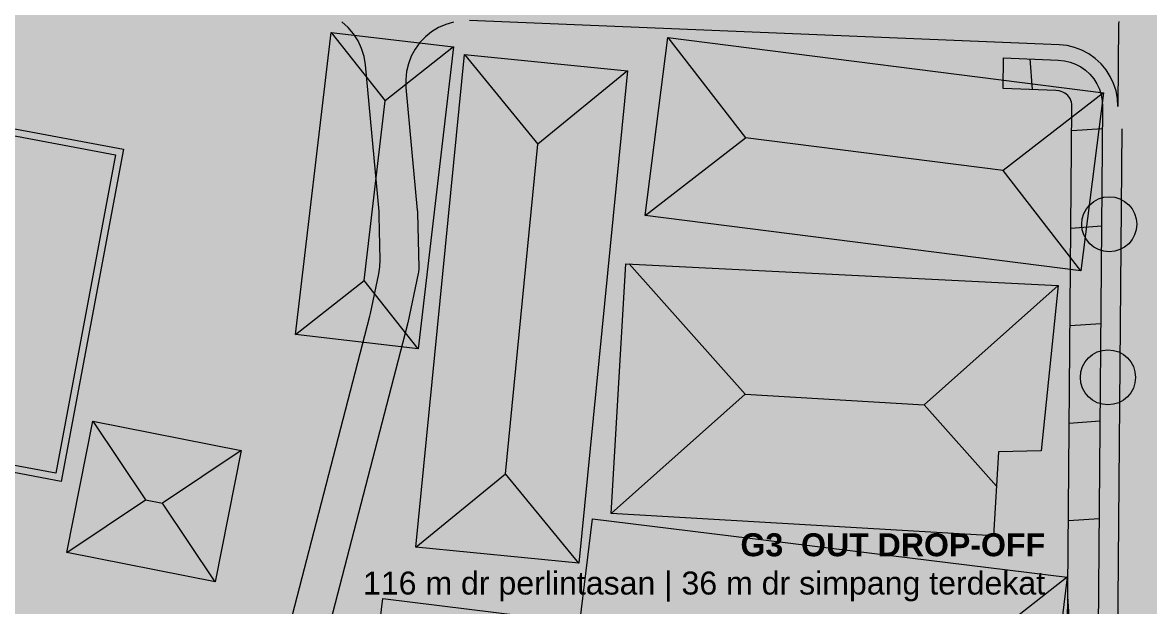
# Model space of a CAD drawing. Header units: metres. Extents: x 305909 to 307171, y 9156037 to 9156671.
# Drawn here: x 306800 to 306873.6, y 9156259.5 to 9156297.6 of the extents above; entities that cross this region are included whole.
import ezdxf

# ---------------------------------------------------------------- set-up
doc = ezdxf.new("R2010")
doc.units = ezdxf.units.M
for name, color, linetype, lineweight, true_color in [('B-BANGUNAN_PERDAGANGAN', 7, 'Continuous', 13, 0xde7878), ('B-BAYANGAN', 7, 'Continuous', 0, 0x76786c), ('J-BADAN_KOLEKTOR', 7, 'Continuous', 13, 0x6e6e6e), ('J-MARKA_TEPI', 7, 'Continuous', 13, 0xffffff), ('J-PERKERASAN_JALAN', 7, 'Continuous', 9, 0x989896), ('P-TROTOAR_AYANI', 7, 'Continuous', 9, 0xd6c8b2), ('S-PINTU_KENDARAAN', 7, 'Continuous', 35, 0xd21414), ('V-JALUR_HIJAU_AYANI', 7, 'Continuous', 0, 0x96cd78), ('V-POHON_PENEDUH', 7, 'Continuous', 13, 0x288232), ('Z-K', 7, 'Continuous', 0, 0xf7dede)]:
    doc.layers.add(name, color=color, linetype=linetype, lineweight=lineweight, true_color=true_color)
doc.styles.add('ARIALB', font='arialbd.ttf')

# ---------------------------------------------------------------- blocks, each defined once
blk = doc.blocks.new('POHON')
at = {"true_color": 0x347638}
h = blk.add_hatch(color=97, dxfattribs=at)
h.dxf.hatch_style = 1
edge = h.paths.add_edge_path()
edge.add_arc((0, 0), 1, 0, 360)
at = {"true_color": 0x3e843e}
h = blk.add_hatch(color=97, dxfattribs=at)
h.dxf.hatch_style = 1
edge = h.paths.add_edge_path()
edge.add_arc((-0.552, 0.552), 0.32, 0, 360)
h = blk.add_hatch(color=97, dxfattribs=at)
h.dxf.hatch_style = 1
edge = h.paths.add_edge_path()
edge.add_arc((0, 0.78), 0.32, 0, 360)
h = blk.add_hatch(color=97, dxfattribs=at)
h.dxf.hatch_style = 1
edge = h.paths.add_edge_path()
edge.add_arc((0.552, 0.552), 0.32, 0, 360)
at = {"true_color": 0x62a556}
h = blk.add_hatch(color=85, dxfattribs=at)
h.dxf.hatch_style = 1
edge = h.paths.add_edge_path()
edge.add_arc((-0.2, 0.22), 0.55, 0, 360)
at = {"true_color": 0x697060}
h = blk.add_hatch(color=251, dxfattribs=at)
h.dxf.hatch_style = 1
edge = h.paths.add_edge_path()
edge.add_arc((0.38, -0.38), 1, 0, 360)
at = {"true_color": 0x3e843e}
h = blk.add_hatch(color=97, dxfattribs=at)
h.dxf.hatch_style = 1
edge = h.paths.add_edge_path()
edge.add_arc((-0.78, 0), 0.32, 0, 360)
h = blk.add_hatch(color=97, dxfattribs=at)
h.dxf.hatch_style = 1
edge = h.paths.add_edge_path()
edge.add_arc((0.78, 0), 0.32, 0, 360)
h = blk.add_hatch(color=97, dxfattribs=at)
h.dxf.hatch_style = 1
edge = h.paths.add_edge_path()
edge.add_arc((-0.552, -0.552), 0.32, 0, 360)
h = blk.add_hatch(color=97, dxfattribs=at)
h.dxf.hatch_style = 1
edge = h.paths.add_edge_path()
edge.add_arc((0.552, -0.552), 0.32, 0, 360)
h = blk.add_hatch(color=97, dxfattribs=at)
h.dxf.hatch_style = 1
edge = h.paths.add_edge_path()
edge.add_arc((0, -0.78), 0.32, 0, 360)
at = {"color": 99, "lineweight": 9, "true_color": 0x235528}
blk.add_circle((0, 0), 1, dxfattribs=at)

msp = doc.modelspace()

# ---------------------------------------------------------------- hatches: boundary and pattern name
at = {"layer": 'B-BANGUNAN_PERDAGANGAN', "true_color": 0xba544e}
h = msp.add_hatch(color=15, dxfattribs=at)
h.dxf.hatch_style = 1
h.paths.add_polyline_path([(306792.85, 9156283.739), (306797.475, 9156283.094), (306798.916, 9156290.759), (306806.614, 9156289.313), (306802.539, 9156267.625), (306794.84, 9156269.072), (306795.945, 9156274.951), (306791.707, 9156275.541), (306791.939, 9156277.206), (306783.86, 9156278.332), (306786.903, 9156300.161), (306794.982, 9156299.034), (306792.85, 9156283.739)])
at = {"layer": 'B-BANGUNAN_PERDAGANGAN', "true_color": 0xd15e57}
h = msp.add_hatch(color=13, dxfattribs=at)
h.dxf.hatch_style = 1
h.paths.add_polyline_path([(306820.172, 9156296.944), (306823.701, 9156292.475), (306822.321, 9156280.746), (306817.852, 9156277.218), (306820.172, 9156296.944)])
at = {"layer": 'B-BANGUNAN_PERDAGANGAN', "true_color": 0xcc5c55}
h = msp.add_hatch(color=13, dxfattribs=at)
h.dxf.hatch_style = 1
h.paths.add_polyline_path([(306823.701, 9156292.475), (306820.172, 9156296.944), (306828.17, 9156296.003), (306828.17, 9156296.003), (306823.701, 9156292.475)])
at = {"layer": 'B-BANGUNAN_PERDAGANGAN', "true_color": 0xd15e57}
h = msp.add_hatch(color=13, dxfattribs=at)
h.dxf.hatch_style = 1
h.paths.add_polyline_path([(306847.24, 9156290.062), (306840.69, 9156284.989), (306842.167, 9156296.612), (306847.24, 9156290.062)])
at = {"layer": 'B-BANGUNAN_PERDAGANGAN', "true_color": 0xcc5c55}
h = msp.add_hatch(color=13, dxfattribs=at)
h.dxf.hatch_style = 1
h.paths.add_polyline_path([(306864.081, 9156287.922), (306847.24, 9156290.062), (306842.167, 9156296.612), (306842.167, 9156296.612), (306870.631, 9156292.995), (306864.081, 9156287.922)])
at = {"layer": 'B-BANGUNAN_PERDAGANGAN', "true_color": 0xa24944}
h = msp.add_hatch(color=15, dxfattribs=at)
h.dxf.hatch_style = 1
h.paths.add_polyline_path([(306822.321, 9156280.746), (306823.701, 9156292.475), (306828.17, 9156296.003), (306825.849, 9156276.277), (306822.321, 9156280.746)])
at = {"layer": 'B-BANGUNAN_PERDAGANGAN', "true_color": 0xd15e57}
h = msp.add_hatch(color=13, dxfattribs=at)
h.dxf.hatch_style = 1
h.paths.add_polyline_path([(306833.678, 9156289.642), (306831.555, 9156268.125), (306825.701, 9156263.323), (306828.876, 9156295.496), (306833.678, 9156289.642)])
at = {"layer": 'B-BANGUNAN_PERDAGANGAN', "true_color": 0xcc5c55}
h = msp.add_hatch(color=13, dxfattribs=at)
h.dxf.hatch_style = 1
h.paths.add_polyline_path([(306833.678, 9156289.642), (306828.876, 9156295.496), (306839.532, 9156294.444), (306833.678, 9156289.642)])
at = {"layer": 'B-BANGUNAN_PERDAGANGAN', "true_color": 0xa24944}
h = msp.add_hatch(color=15, dxfattribs=at)
h.dxf.hatch_style = 1
h.paths.add_polyline_path([(306836.358, 9156262.271), (306831.555, 9156268.125), (306833.678, 9156289.642), (306839.532, 9156294.444), (306839.533, 9156294.444), (306836.358, 9156262.271)])
h = msp.add_hatch(color=15, dxfattribs=at)
h.dxf.hatch_style = 1
h.paths.add_polyline_path([(306864.081, 9156287.922), (306870.631, 9156292.995), (306869.154, 9156281.372), (306864.081, 9156287.922)])
at = {"layer": 'B-BANGUNAN_PERDAGANGAN', "true_color": 0xa74b46}
h = msp.add_hatch(color=15, dxfattribs=at)
h.dxf.hatch_style = 1
h.paths.add_polyline_path([(306840.69, 9156284.988), (306840.69, 9156284.989), (306847.24, 9156290.062), (306864.081, 9156287.922), (306869.154, 9156281.372), (306840.69, 9156284.988)])
at = {"layer": 'B-BANGUNAN_PERDAGANGAN', "true_color": 0xcf5d57}
h = msp.add_hatch(color=13, dxfattribs=at)
h.dxf.hatch_style = 1
h.paths.add_polyline_path([(306847.214, 9156273.31), (306838.459, 9156265.526), (306838.459, 9156265.526), (306839.416, 9156281.836), (306839.643, 9156281.825), (306847.214, 9156273.31)])
at = {"layer": 'B-BANGUNAN_PERDAGANGAN', "true_color": 0xca5b55}
h = msp.add_hatch(color=13, dxfattribs=at)
h.dxf.hatch_style = 1
h.paths.add_polyline_path([(306858.919, 9156272.623), (306847.214, 9156273.31), (306839.643, 9156281.825), (306867.674, 9156280.408), (306858.919, 9156272.623)])
at = {"layer": 'B-BANGUNAN_PERDAGANGAN', "true_color": 0xa74b46}
h = msp.add_hatch(color=15, dxfattribs=at)
h.dxf.hatch_style = 1
h.paths.add_polyline_path([(306822.321, 9156280.746), (306825.849, 9156276.277), (306817.852, 9156277.218), (306822.321, 9156280.746)])
at = {"layer": 'B-BANGUNAN_PERDAGANGAN', "true_color": 0xa34944}
h = msp.add_hatch(color=15, dxfattribs=at)
h.dxf.hatch_style = 1
h.paths.add_polyline_path([(306858.919, 9156272.623), (306867.674, 9156280.408), (306866.562, 9156269.613), (306863.766, 9156269.562), (306863.634, 9156267.32), (306858.919, 9156272.623)])
h = msp.add_hatch(color=15, dxfattribs=at)
h.dxf.hatch_style = 1
h.paths.add_polyline_path([(306847.214, 9156273.31), (306858.919, 9156272.623), (306863.634, 9156267.32), (306863.443, 9156264.059), (306838.459, 9156265.526), (306847.214, 9156273.31)])
at = {"layer": 'B-BANGUNAN_PERDAGANGAN', "true_color": 0xd25f58}
h = msp.add_hatch(color=13, dxfattribs=at)
h.dxf.hatch_style = 1
h.paths.add_polyline_path([(306808.035, 9156266.414), (306802.903, 9156262.974), (306804.596, 9156271.547), (306808.035, 9156266.414)])
at = {"layer": 'B-BANGUNAN_PERDAGANGAN', "true_color": 0xca5b54}
h = msp.add_hatch(color=13, dxfattribs=at)
h.dxf.hatch_style = 1
h.paths.add_polyline_path([(306814.29, 9156269.632), (306809.157, 9156266.192), (306808.035, 9156266.414), (306804.596, 9156271.547), (306814.29, 9156269.632)])
at = {"layer": 'B-BANGUNAN_PERDAGANGAN', "true_color": 0xa14843}
h = msp.add_hatch(color=15, dxfattribs=at)
h.dxf.hatch_style = 1
h.paths.add_polyline_path([(306809.157, 9156266.192), (306814.29, 9156269.632), (306812.597, 9156261.06), (306809.157, 9156266.192)])
at = {"layer": 'B-BANGUNAN_PERDAGANGAN', "true_color": 0xa74b46}
h = msp.add_hatch(color=15, dxfattribs=at)
h.dxf.hatch_style = 1
h.paths.add_polyline_path([(306831.555, 9156268.125), (306836.358, 9156262.271), (306825.701, 9156263.323), (306825.701, 9156263.323), (306831.555, 9156268.125)])
at = {"layer": 'B-BANGUNAN_PERDAGANGAN', "true_color": 0xa94c47}
h = msp.add_hatch(color=15, dxfattribs=at)
h.dxf.hatch_style = 1
h.paths.add_polyline_path([(306802.903, 9156262.974), (306808.035, 9156266.414), (306809.157, 9156266.192), (306812.597, 9156261.06), (306812.597, 9156261.06), (306802.903, 9156262.974)])
at = {"layer": 'B-BANGUNAN_PERDAGANGAN', "true_color": 0xd45f58}
h = msp.add_hatch(color=13, dxfattribs=at)
h.dxf.hatch_style = 1
h.paths.add_polyline_path([(306868.265, 9156261.374), (306858.045, 9156253.386), (306832.373, 9156256.536), (306830.34, 9156259.136), (306836.413, 9156258.391), (306837.245, 9156265.179), (306868.265, 9156261.374)])
at = {"layer": 'B-BANGUNAN_PERDAGANGAN', "true_color": 0xa34944}
h = msp.add_hatch(color=15, dxfattribs=at)
h.dxf.hatch_style = 1
h.paths.add_polyline_path([(306866.032, 9156243.166), (306858.045, 9156253.386), (306868.265, 9156261.374), (306866.032, 9156243.166)])
at = {"layer": 'B-BANGUNAN_PERDAGANGAN', "true_color": 0xd15e58}
h = msp.add_hatch(color=13, dxfattribs=at)
h.dxf.hatch_style = 1
h.paths.add_polyline_path([(306832.373, 9156256.536), (306823.713, 9156249.769), (306822.323, 9156249.939), (306823.553, 9156259.969), (306830.34, 9156259.136), (306832.373, 9156256.536)])
at = {"layer": 'B-BAYANGAN', "true_color": 0x76786c}
h = msp.add_hatch(color=8, dxfattribs=at)
h.dxf.hatch_style = 1
h.paths.add_polyline_path([(306793.9, 9156282.689), (306798.525, 9156282.044), (306799.966, 9156289.709), (306807.664, 9156288.263), (306803.589, 9156266.575), (306795.89, 9156268.022), (306796.995, 9156273.901), (306792.757, 9156274.491), (306792.989, 9156276.156), (306784.91, 9156277.283), (306787.953, 9156299.111), (306796.032, 9156297.984), (306793.9, 9156282.689)])
h = msp.add_hatch(color=8, dxfattribs=at)
h.dxf.hatch_style = 1
h.paths.add_polyline_path([(306829.22, 9156294.953), (306826.899, 9156275.227), (306818.901, 9156276.168), (306821.222, 9156295.894), (306829.22, 9156294.953)])
h = msp.add_hatch(color=8, dxfattribs=at)
h.dxf.hatch_style = 1
h.paths.add_polyline_path([(306871.681, 9156291.945), (306870.204, 9156280.322), (306841.74, 9156283.938), (306843.217, 9156295.562), (306871.681, 9156291.945)])
h = msp.add_hatch(color=8, dxfattribs=at)
h.dxf.hatch_style = 1
h.paths.add_polyline_path([(306840.583, 9156293.394), (306837.408, 9156261.221), (306826.751, 9156262.273), (306829.926, 9156294.446), (306840.583, 9156293.394)])
h = msp.add_hatch(color=8, dxfattribs=at)
h.dxf.hatch_style = 1
h.paths.add_polyline_path([(306864.816, 9156268.512), (306864.493, 9156263.01), (306839.509, 9156264.476), (306840.466, 9156280.786), (306868.724, 9156279.358), (306867.612, 9156268.563), (306864.816, 9156268.512)])
h = msp.add_hatch(color=8, dxfattribs=at)
h.dxf.hatch_style = 1
h.paths.add_polyline_path([(306815.34, 9156268.582), (306813.647, 9156260.01), (306803.952, 9156261.924), (306805.646, 9156270.497), (306815.34, 9156268.582)])
h = msp.add_hatch(color=8, dxfattribs=at)
h.dxf.hatch_style = 1
h.paths.add_polyline_path([(306869.316, 9156260.324), (306867.082, 9156242.116), (306836.062, 9156245.921), (306836.232, 9156247.312), (306823.373, 9156248.889), (306824.603, 9156258.919), (306837.463, 9156257.341), (306838.295, 9156264.129), (306869.316, 9156260.324)])
at = {"layer": 'J-BADAN_KOLEKTOR', "true_color": 0x54565a}
h = msp.add_hatch(color=251, dxfattribs=at)
h.dxf.hatch_style = 1
h.paths.add_polyline_path([(306889.931, 9156640), (306895.936, 9156640), (306895.475, 9156629.11), (306895.474, 9156629.085), (306895.474, 9156629.061), (306893.315, 9156557.748), (306893.149, 9156552.271), (306893.014, 9156547.717), (306892.993, 9156546.713), (306891.335, 9156465.673), (306891.237, 9156460.847), (306891.218, 9156460.566), (306890.645, 9156455.57), (306884.99, 9156406.251), (306884.352, 9156400.688), (306883.988, 9156395.099), (306877.628, 9156297.463), (306877.621, 9156297.351), (306877.62, 9156297.238), (306877.496, 9156282.777), (306877.038, 9156229.12), (306876.993, 9156223.827), (306876.944, 9156218.116), (306876.813, 9156202.951), (306876.76, 9156196.862), (306876.753, 9156196.674), (306876.43, 9156192.144), (306875.837, 9156183.84), (306875.836, 9156183.815), (306875.834, 9156183.79), (306874.011, 9156152.681), (306874.01, 9156152.675), (306874.01, 9156152.669), (306873.9, 9156150.695), (306873.792, 9156148.75), (306873.788, 9156148.669), (306873.786, 9156148.588), (306873.743, 9156145.719), (306873.719, 9156144.136), (306873.718, 9156144.098), (306873.716, 9156144.044), (306873.716, 9156144.024), (306873.714, 9156143.986), (306873.657, 9156142.889), (306873.495, 9156139.805), (306873.492, 9156139.752), (306873.491, 9156139.7), (306873.213, 9156129.068), (306873.057, 9156123.08), (306872.863, 9156115.623), (306872.83, 9156115.253), (306872.163, 9156110.834), (306864.194, 9156058.08), (306864.167, 9156057.904), (306864.156, 9156057.726), (306863.079, 9156040), (306857.068, 9156040), (306857.115, 9156040.772), (306857.836, 9156052.639), (306858.186, 9156058.401), (306858.215, 9156058.667), (306858.909, 9156063.262), (306864.38, 9156099.484), (306866.833, 9156115.72), (306866.87, 9156115.965), (306866.876, 9156116.213), (306866.922, 9156117.98), (306867.495, 9156139.935), (306867.495, 9156139.962), (306867.497, 9156140.001), (306867.498, 9156140.014), (306867.499, 9156140.041), (306867.717, 9156144.189), (306867.72, 9156144.264), (306867.722, 9156144.338), (306867.781, 9156148.295), (306867.789, 9156148.8), (306867.79, 9156148.84), (306867.793, 9156148.916), (306867.793, 9156148.921), (306867.795, 9156148.961), (306867.862, 9156150.175), (306868.019, 9156153.006), (306869.543, 9156179.003), (306869.847, 9156184.185), (306869.849, 9156184.223), (306870.257, 9156189.937), (306870.599, 9156194.727), (306870.753, 9156196.882), (306870.761, 9156197.007), (306870.763, 9156197.132), (306870.863, 9156208.724), (306870.993, 9156223.879), (306870.993, 9156223.879), (306871.576, 9156292.11), (306871.622, 9156297.487), (306871.628, 9156297.656), (306871.981, 9156303.077), (306872.914, 9156317.396), (306878.368, 9156401.127), (306878.372, 9156401.176), (306878.38, 9156401.273), (306878.385, 9156401.322), (306880.543, 9156420.136), (306884.601, 9156455.528), (306885.241, 9156461.11), (306885.363, 9156467.081), (306887.015, 9156547.847), (306887.016, 9156547.874), (306887.152, 9156552.449), (306887.152, 9156552.45), (306889.305, 9156623.574), (306889.305, 9156623.574), (306889.478, 9156629.285), (306889.479, 9156629.321), (306889.699, 9156634.526), (306889.931, 9156640)])
at = {"layer": 'J-PERKERASAN_JALAN', "true_color": 0x989896}
h = msp.add_hatch(color=252, dxfattribs=at)
h.dxf.hatch_style = 1
h.paths.add_polyline_path([(306746.832, 9156309.677), (306817.409, 9156301.821), (306817.919, 9156301.797), (306818.429, 9156301.838), (306818.928, 9156301.944), (306819.41, 9156302.113), (306819.867, 9156302.341), (306820.291, 9156302.626), (306820.675, 9156302.963), (306821.013, 9156303.345), (306821.299, 9156303.768), (306821.53, 9156304.224), (306821.7, 9156304.705), (306821.808, 9156305.205), (306821.851, 9156305.713), (306822.316, 9156328.115), (306822.293, 9156328.639), (306822.201, 9156329.156), (306822.042, 9156329.656), (306821.819, 9156330.131), (306821.536, 9156330.573), (306821.197, 9156330.973), (306820.809, 9156331.327), (306820.378, 9156331.626), (306819.912, 9156331.866), (306819.418, 9156332.043), (306818.905, 9156332.154), (306796.802, 9156335.438), (306796.706, 9156335.455), (306796.541, 9156335.496), (306796.403, 9156335.546), (306796.271, 9156335.608), (306796.146, 9156335.683), (306796.008, 9156335.784), (306795.934, 9156335.847), (306794.592, 9156337.057), (306794.516, 9156337.129), (306794.392, 9156337.267), (306794.3, 9156337.394), (306794.221, 9156337.532), (306794.158, 9156337.676), (306794.101, 9156337.852), (306794.077, 9156337.954), (306793.793, 9156339.328), (306793.777, 9156339.417), (306793.759, 9156339.573), (306793.756, 9156339.708), (306793.766, 9156339.865), (306793.778, 9156339.954), (306798.226, 9156368.179), (306798.253, 9156368.299), (306798.376, 9156368.288), (306801.081, 9156367.862), (306801.201, 9156367.835), (306801.19, 9156367.712), (306797.215, 9156342.489), (306797.167, 9156341.965), (306797.189, 9156341.44), (306797.279, 9156340.921), (306797.437, 9156340.419), (306797.659, 9156339.943), (306797.942, 9156339.499), (306798.281, 9156339.096), (306798.67, 9156338.742), (306799.101, 9156338.441), (306799.569, 9156338.2), (306800.064, 9156338.022), (306800.578, 9156337.91), (306821.494, 9156334.803), (306821.589, 9156334.786), (306821.752, 9156334.746), (306821.888, 9156334.697), (306822.018, 9156334.637), (306822.143, 9156334.563), (306822.259, 9156334.479), (306822.385, 9156334.367), (306822.452, 9156334.298), (306824.288, 9156332.324), (306824.361, 9156332.242), (306824.475, 9156332.089), (306824.558, 9156331.947), (306824.636, 9156331.773), (306824.672, 9156331.67), (306825.253, 9156329.863), (306825.284, 9156329.757), (306825.323, 9156329.568), (306825.34, 9156329.376), (306825.341, 9156329.265), (306824.837, 9156305.022), (306824.86, 9156304.506), (306824.949, 9156303.997), (306825.103, 9156303.504), (306825.319, 9156303.035), (306825.593, 9156302.597), (306825.922, 9156302.199), (306826.3, 9156301.846), (306826.719, 9156301.545), (306827.174, 9156301.301), (306827.657, 9156301.117), (306828.159, 9156300.997), (306828.673, 9156300.942), (306867.826, 9156299.34), (306868.341, 9156299.352), (306868.85, 9156299.431), (306869.345, 9156299.574), (306869.817, 9156299.779), (306870.26, 9156300.044), (306870.664, 9156300.363), (306871.024, 9156300.731), (306871.334, 9156301.143), (306871.588, 9156301.591), (306871.783, 9156302.068), (306871.914, 9156302.566), (306871.981, 9156303.077), (306871.628, 9156297.656), (306871.622, 9156297.487), (306871.576, 9156292.11), (306871.547, 9156292.622), (306871.454, 9156293.126), (306871.296, 9156293.614), (306871.078, 9156294.077), (306870.802, 9156294.509), (306870.473, 9156294.902), (306870.097, 9156295.25), (306869.679, 9156295.547), (306869.227, 9156295.788), (306868.748, 9156295.969), (306868.249, 9156296.087), (306867.739, 9156296.141), (306829.204, 9156297.718), (306828.68, 9156297.705), (306828.162, 9156297.624), (306827.659, 9156297.475), (306827.18, 9156297.263), (306826.733, 9156296.989), (306826.326, 9156296.659), (306825.965, 9156296.279), (306825.657, 9156295.855), (306825.407, 9156295.395), (306825.219, 9156294.905), (306825.097, 9156294.396), (306825.043, 9156293.875), (306825.057, 9156293.351), (306825.803, 9156285.331), (306825.809, 9156285.261), (306825.81, 9156285.243), (306825.813, 9156285.172), (306825.892, 9156281.593), (306825.891, 9156281.498), (306825.872, 9156281.289), (306825.854, 9156281.194), (306825.178, 9156277.985), (306825.168, 9156277.941), (306825.166, 9156277.93), (306825.155, 9156277.885), (306813.731, 9156233.802), (306813.692, 9156233.685), (306813.571, 9156233.708), (306811.405, 9156234.27), (306811.288, 9156234.308), (306811.311, 9156234.429), (306822.71, 9156278.418), (306822.752, 9156278.596), (306823.295, 9156281.173), (306823.364, 9156281.628), (306823.38, 9156282.087), (306823.317, 9156284.967), (306823.3, 9156285.249), (306822.408, 9156294.834), (306822.321, 9156295.373), (306822.16, 9156295.896), (306821.93, 9156296.391), (306821.635, 9156296.851), (306821.279, 9156297.266), (306820.871, 9156297.629), (306820.417, 9156297.933), (306819.925, 9156298.172), (306819.406, 9156298.341), (306818.868, 9156298.439), (306746.832, 9156306.458), (306746.832, 9156309.677)])
at = {"layer": 'P-TROTOAR_AYANI', "true_color": 0xd4ccbe}
h = msp.add_hatch(color=9, dxfattribs=at)
h.dxf.hatch_style = 1
h.paths.add_polyline_path([(306867.666, 9156295.143), (306868.08, 9156295.1), (306868.454, 9156295.011), (306868.813, 9156294.875), (306869.152, 9156294.695), (306869.465, 9156294.472), (306869.747, 9156294.211), (306869.994, 9156293.917), (306870.201, 9156293.593), (306870.364, 9156293.246), (306870.482, 9156292.88), (306870.552, 9156292.502), (306870.575, 9156292.087), (306869.993, 9156223.887), (306869.763, 9156197.157), (306869.754, 9156196.938), (306869.262, 9156190.041), (306869.202, 9156189.612), (306869.095, 9156189.226), (306868.937, 9156188.859), (306868.732, 9156188.515), (306868.483, 9156188.202), (306868.194, 9156187.925), (306867.871, 9156187.689), (306867.519, 9156187.498), (306867.145, 9156187.355), (306866.756, 9156187.264), (306866.358, 9156187.225), (306865.924, 9156187.241), (306862.57, 9156187.589), (306862.713, 9156189.585), (306866.064, 9156189.237), (306866.297, 9156189.229), (306866.429, 9156189.242), (306866.558, 9156189.272), (306866.682, 9156189.319), (306866.799, 9156189.382), (306866.906, 9156189.461), (306867.001, 9156189.552), (306867.084, 9156189.656), (306867.152, 9156189.77), (306867.204, 9156189.892), (306867.24, 9156190.02), (306867.272, 9156190.25), (306867.757, 9156197.049), (306867.763, 9156197.205), (306867.993, 9156223.904), (306868.575, 9156292.04), (306868.563, 9156292.263), (306868.539, 9156292.388), (306868.5, 9156292.51), (306868.446, 9156292.625), (306868.377, 9156292.732), (306868.296, 9156292.83), (306868.202, 9156292.916), (306868.098, 9156292.99), (306867.986, 9156293.05), (306867.867, 9156293.095), (306867.743, 9156293.124), (306867.521, 9156293.148), (306864.085, 9156293.288), (306864.103, 9156295.289), (306867.666, 9156295.143)])
at = {"layer": 'P-TROTOAR_AYANI', "true_color": 0xbeb6a8}
h = msp.add_hatch(dxfattribs=at)
h.set_pattern_fill('NET', color=253, scale=2, angle=4)
h.paths.add_polyline_path([(306867.666, 9156295.143), (306868.08, 9156295.1), (306868.454, 9156295.011), (306868.813, 9156294.875), (306869.152, 9156294.695), (306869.465, 9156294.472), (306869.747, 9156294.211), (306869.994, 9156293.917), (306870.201, 9156293.593), (306870.364, 9156293.246), (306870.482, 9156292.88), (306870.552, 9156292.502), (306870.575, 9156292.087), (306869.993, 9156223.887), (306869.763, 9156197.157), (306869.754, 9156196.938), (306869.262, 9156190.041), (306869.202, 9156189.612), (306869.095, 9156189.226), (306868.937, 9156188.859), (306868.732, 9156188.515), (306868.483, 9156188.202), (306868.194, 9156187.925), (306867.871, 9156187.689), (306867.519, 9156187.498), (306867.145, 9156187.355), (306866.756, 9156187.264), (306866.358, 9156187.225), (306865.924, 9156187.241), (306862.57, 9156187.589), (306862.713, 9156189.585), (306866.064, 9156189.237), (306866.297, 9156189.229), (306866.429, 9156189.242), (306866.558, 9156189.272), (306866.682, 9156189.319), (306866.799, 9156189.382), (306866.906, 9156189.461), (306867.001, 9156189.552), (306867.084, 9156189.656), (306867.152, 9156189.77), (306867.204, 9156189.892), (306867.24, 9156190.02), (306867.272, 9156190.25), (306867.757, 9156197.049), (306867.763, 9156197.205), (306867.993, 9156223.904), (306868.575, 9156292.04), (306868.563, 9156292.263), (306868.539, 9156292.388), (306868.5, 9156292.51), (306868.446, 9156292.625), (306868.377, 9156292.732), (306868.296, 9156292.83), (306868.202, 9156292.916), (306868.098, 9156292.99), (306867.986, 9156293.05), (306867.867, 9156293.095), (306867.743, 9156293.124), (306867.521, 9156293.148), (306864.085, 9156293.288), (306864.103, 9156295.289), (306867.666, 9156295.143)])
at = {"layer": 'V-JALUR_HIJAU_AYANI', "true_color": 0x84ba60}
h = msp.add_hatch(color=83, dxfattribs=at)
h.dxf.hatch_style = 1
h.paths.add_polyline_path([(306867.739, 9156296.141), (306868.249, 9156296.087), (306868.748, 9156295.969), (306869.227, 9156295.788), (306869.679, 9156295.547), (306870.097, 9156295.25), (306870.473, 9156294.902), (306870.802, 9156294.509), (306871.078, 9156294.077), (306871.296, 9156293.614), (306871.454, 9156293.126), (306871.547, 9156292.622), (306871.576, 9156292.11), (306870.993, 9156223.879), (306870.763, 9156197.132), (306870.753, 9156196.882), (306870.257, 9156189.937), (306870.184, 9156189.408), (306870.04, 9156188.894), (306869.83, 9156188.403), (306869.556, 9156187.945), (306869.223, 9156187.527), (306868.838, 9156187.157), (306868.407, 9156186.842), (306867.938, 9156186.587), (306867.439, 9156186.397), (306866.919, 9156186.275), (306866.388, 9156186.223), (306865.854, 9156186.243), (306862.499, 9156186.591), (306862.57, 9156187.589), (306865.924, 9156187.241), (306866.358, 9156187.225), (306866.756, 9156187.264), (306867.145, 9156187.355), (306867.519, 9156187.498), (306867.871, 9156187.689), (306868.194, 9156187.925), (306868.483, 9156188.202), (306868.732, 9156188.515), (306868.937, 9156188.859), (306869.095, 9156189.226), (306869.202, 9156189.612), (306869.262, 9156190.041), (306869.754, 9156196.938), (306869.763, 9156197.157), (306869.993, 9156223.887), (306870.575, 9156292.087), (306870.552, 9156292.502), (306870.482, 9156292.88), (306870.364, 9156293.246), (306870.201, 9156293.593), (306869.994, 9156293.917), (306869.747, 9156294.211), (306869.465, 9156294.472), (306869.152, 9156294.695), (306868.813, 9156294.875), (306868.454, 9156295.011), (306868.08, 9156295.1), (306867.666, 9156295.143), (306864.103, 9156295.289), (306864.111, 9156296.29), (306867.739, 9156296.141)])
at = {"layer": 'Z-K', "true_color": 0xe4dfd4}
h = msp.add_hatch(color=254, dxfattribs=at)
h.dxf.hatch_style = 1
h.paths.add_polyline_path([(306887.368, 9156398.5), (306879.779, 9156199.5), (306885.597, 9156199.802), (306885.503, 9156198.46), (306873.691, 9156198.076), (306871.946, 9156198.019), (306860.748, 9156203.081), (306860.765, 9156203.358), (306859.221, 9156180.762), (306859.07, 9156178.557), (306858.791, 9156174.416), (306856.602, 9156141.935), (306856.574, 9156141.929), (306843.973, 9156139.654), (306841.656, 9156139.39), (306832.652, 9156160.25), (306794.325, 9156155.537), (306785.065, 9156153.865), (306754.667, 9156148.377), (306780.828, 9156466.643), (306812.815, 9156460.602), (306875.789, 9156457.914), (306875.502, 9156453.026), (306875.5, 9156452.988), (306872.7, 9156405.226), (306919.295, 9156400.093), (306965.89, 9156394.96), (306958.222, 9156259.5), (306956, 9156259.5), (306955.951, 9156259.498), (306955.902, 9156259.49), (306955.855, 9156259.478), (306955.809, 9156259.462), (306955.764, 9156259.441), (306955.722, 9156259.416), (306955.683, 9156259.387), (306955.668, 9156259.373), (306932.214, 9156261.124), (306956.8, 9156262.5), (306955.5, 9156309.7), (306959, 9156392), (306887.368, 9156398.5)])

# ---------------------------------------------------------------- linework, layer by layer
at = {"layer": 'B-BANGUNAN_PERDAGANGAN', "color": 29, "lineweight": 9, "true_color": 0x662e2a}
for p, q in [((306820.172, 9156296.944), (306823.701, 9156292.475)), ((306842.167, 9156296.612), (306847.24, 9156290.062)), ((306828.17, 9156296.003), (306823.701, 9156292.475)), ((306828.876, 9156295.496), (306833.678, 9156289.642)), ((306839.532, 9156294.444), (306833.678, 9156289.642)), ((306822.321, 9156280.746), (306823.701, 9156292.475)), ((306870.631, 9156292.995), (306864.081, 9156287.922)), ((306831.555, 9156268.125), (306833.678, 9156289.642)), ((306840.69, 9156284.989), (306847.24, 9156290.062)), ((306864.081, 9156287.922), (306847.24, 9156290.062)), ((306869.154, 9156281.372), (306864.081, 9156287.922)), ((306839.643, 9156281.825), (306847.214, 9156273.31)), ((306817.852, 9156277.218), (306822.321, 9156280.746)), ((306825.849, 9156276.277), (306822.321, 9156280.746)), ((306867.674, 9156280.408), (306858.919, 9156272.623)), ((306838.459, 9156265.526), (306847.214, 9156273.31)), ((306847.214, 9156273.31), (306858.919, 9156272.623)), ((306863.634, 9156267.32), (306858.919, 9156272.623)), ((306804.596, 9156271.547), (306808.035, 9156266.414)), ((306814.29, 9156269.632), (306809.157, 9156266.192)), ((306825.701, 9156263.323), (306831.555, 9156268.125)), ((306836.358, 9156262.271), (306831.555, 9156268.125)), ((306802.903, 9156262.974), (306808.035, 9156266.414)), ((306808.035, 9156266.414), (306809.157, 9156266.192)), ((306812.597, 9156261.06), (306809.157, 9156266.192)), ((306868.265, 9156261.374), (306858.045, 9156253.386))]:
    msp.add_line(p, q, dxfattribs=at)
at = {"layer": 'B-BANGUNAN_PERDAGANGAN', "color": 29, "lineweight": 13, "true_color": 0x662e2a}
for points in [[(306792.85, 9156283.739), (306797.475, 9156283.094), (306798.916, 9156290.759), (306806.614, 9156289.313), (306802.539, 9156267.625), (306794.84, 9156269.072), (306795.945, 9156274.951), (306791.707, 9156275.541), (306791.939, 9156277.206), (306783.86, 9156278.332), (306786.903, 9156300.161), (306794.982, 9156299.034), (306792.85, 9156283.739)], [(306828.17, 9156296.003), (306825.849, 9156276.277), (306817.851, 9156277.218), (306820.172, 9156296.944), (306828.17, 9156296.003)], [(306870.631, 9156292.995), (306869.154, 9156281.372), (306840.69, 9156284.988), (306842.167, 9156296.612), (306870.631, 9156292.995)], [(306839.533, 9156294.444), (306836.358, 9156262.271), (306825.701, 9156263.323), (306828.876, 9156295.496), (306839.533, 9156294.444)], [(306863.766, 9156269.562), (306863.443, 9156264.059), (306838.459, 9156265.526), (306839.416, 9156281.836), (306867.674, 9156280.408), (306866.562, 9156269.613), (306863.766, 9156269.562)], [(306814.29, 9156269.632), (306812.597, 9156261.059), (306802.902, 9156262.974), (306804.596, 9156271.547), (306814.29, 9156269.632)], [(306868.266, 9156261.374), (306866.032, 9156243.166), (306835.012, 9156246.971), (306835.182, 9156248.362), (306822.323, 9156249.939), (306823.553, 9156259.969), (306836.413, 9156258.391), (306837.245, 9156265.179), (306868.266, 9156261.374)]]:
    msp.add_lwpolyline(points, close=True, dxfattribs=at)
at = {"layer": 'B-BANGUNAN_PERDAGANGAN', "color": 13, "lineweight": 9, "true_color": 0xdb635c}
msp.add_lwpolyline([(306799.275, 9156290.234), (306806.089, 9156288.954), (306802.18, 9156268.151), (306795.366, 9156269.431)], dxfattribs=at)
at = {"layer": 'J-MARKA_TEPI'}
msp.add_lwpolyline([(306871.075, 9156198.599), (306871.293, 9156223.876), (306871.863, 9156290.639)], dxfattribs=at)
at = {"layer": 'J-PERKERASAN_JALAN', "color": 251, "lineweight": 13, "true_color": 0x6c6c6a}
for points in [[(306811.311, 9156234.429), (306822.71, 9156278.418), (306822.752, 9156278.596), (306823.295, 9156281.173), (306823.364, 9156281.628), (306823.38, 9156282.087), (306823.317, 9156284.967), (306823.3, 9156285.249), (306822.408, 9156294.834), (306822.321, 9156295.373), (306822.16, 9156295.896), (306821.93, 9156296.391), (306821.635, 9156296.851), (306821.279, 9156297.266), (306820.871, 9156297.629)], [(306828.162, 9156297.624), (306827.659, 9156297.475), (306827.18, 9156297.263), (306826.733, 9156296.989), (306826.326, 9156296.659), (306825.965, 9156296.279), (306825.657, 9156295.855), (306825.407, 9156295.395), (306825.219, 9156294.905), (306825.097, 9156294.396), (306825.043, 9156293.875), (306825.057, 9156293.351), (306825.803, 9156285.331), (306825.809, 9156285.261), (306825.81, 9156285.243), (306825.813, 9156285.172), (306825.892, 9156281.593), (306825.891, 9156281.498), (306825.872, 9156281.289), (306825.854, 9156281.194), (306825.178, 9156277.985), (306825.168, 9156277.941), (306825.166, 9156277.93), (306825.155, 9156277.885), (306813.731, 9156233.802)], [(306871.628, 9156297.656), (306871.622, 9156297.487), (306871.576, 9156292.11), (306871.547, 9156292.622), (306871.454, 9156293.126), (306871.296, 9156293.614), (306871.078, 9156294.077), (306870.802, 9156294.509), (306870.473, 9156294.902), (306870.097, 9156295.25), (306869.679, 9156295.547), (306869.227, 9156295.788), (306868.748, 9156295.969), (306868.249, 9156296.087), (306867.739, 9156296.141), (306829.204, 9156297.718)]]:
    msp.add_lwpolyline(points, dxfattribs=at)
at = {"layer": 'P-TROTOAR_AYANI', "color": 252, "lineweight": 9, "true_color": 0xa09688}
msp.add_lwpolyline([(306867.993, 9156223.904), (306868.575, 9156292.04), (306868.563, 9156292.263), (306868.539, 9156292.388), (306868.5, 9156292.51), (306868.446, 9156292.625), (306868.377, 9156292.732), (306868.296, 9156292.83), (306868.202, 9156292.916), (306868.098, 9156292.99), (306867.986, 9156293.05), (306867.867, 9156293.095), (306867.743, 9156293.124), (306867.521, 9156293.148), (306864.085, 9156293.288), (306864.103, 9156295.289), (306867.666, 9156295.143), (306867.666, 9156295.143), (306868.08, 9156295.1), (306868.454, 9156295.011), (306868.813, 9156294.875), (306869.152, 9156294.695), (306869.465, 9156294.472), (306869.747, 9156294.211), (306869.994, 9156293.917), (306870.201, 9156293.593), (306870.364, 9156293.246), (306870.482, 9156292.88), (306870.552, 9156292.502), (306870.575, 9156292.087), (306869.993, 9156223.887)], dxfattribs=at)

# ---------------------------------------------------------------- block references
at = {"layer": 'V-POHON_PENEDUH', "xscale": 1.8, "yscale": 1.8}
for p in [(306871.01, 9156284.417), (306870.925, 9156274.418)]:
    msp.add_blockref('POHON', p, dxfattribs=at)

# ---------------------------------------------------------------- texts
at = {"layer": 'S-PINTU_KENDARAAN', "color": 12, "true_color": 0xc81414, "insert": (306866.819, 9156262), "char_height": 1.5, "attachment_point": 6, "style": 'ARIALB', "bg_fill": 1, "box_fill_scale": 1.25, "bg_fill_color": 7, "bg_fill_true_color": 16777215, "bg_fill_transparency": 0}
msp.add_mtext('G3  OUT DROP-OFF\\P{\\fArial|b0;116 m dr perlintasan | 36 m dr simpang terdekat}', dxfattribs=at)

doc.saveas('drawing.dxf')
